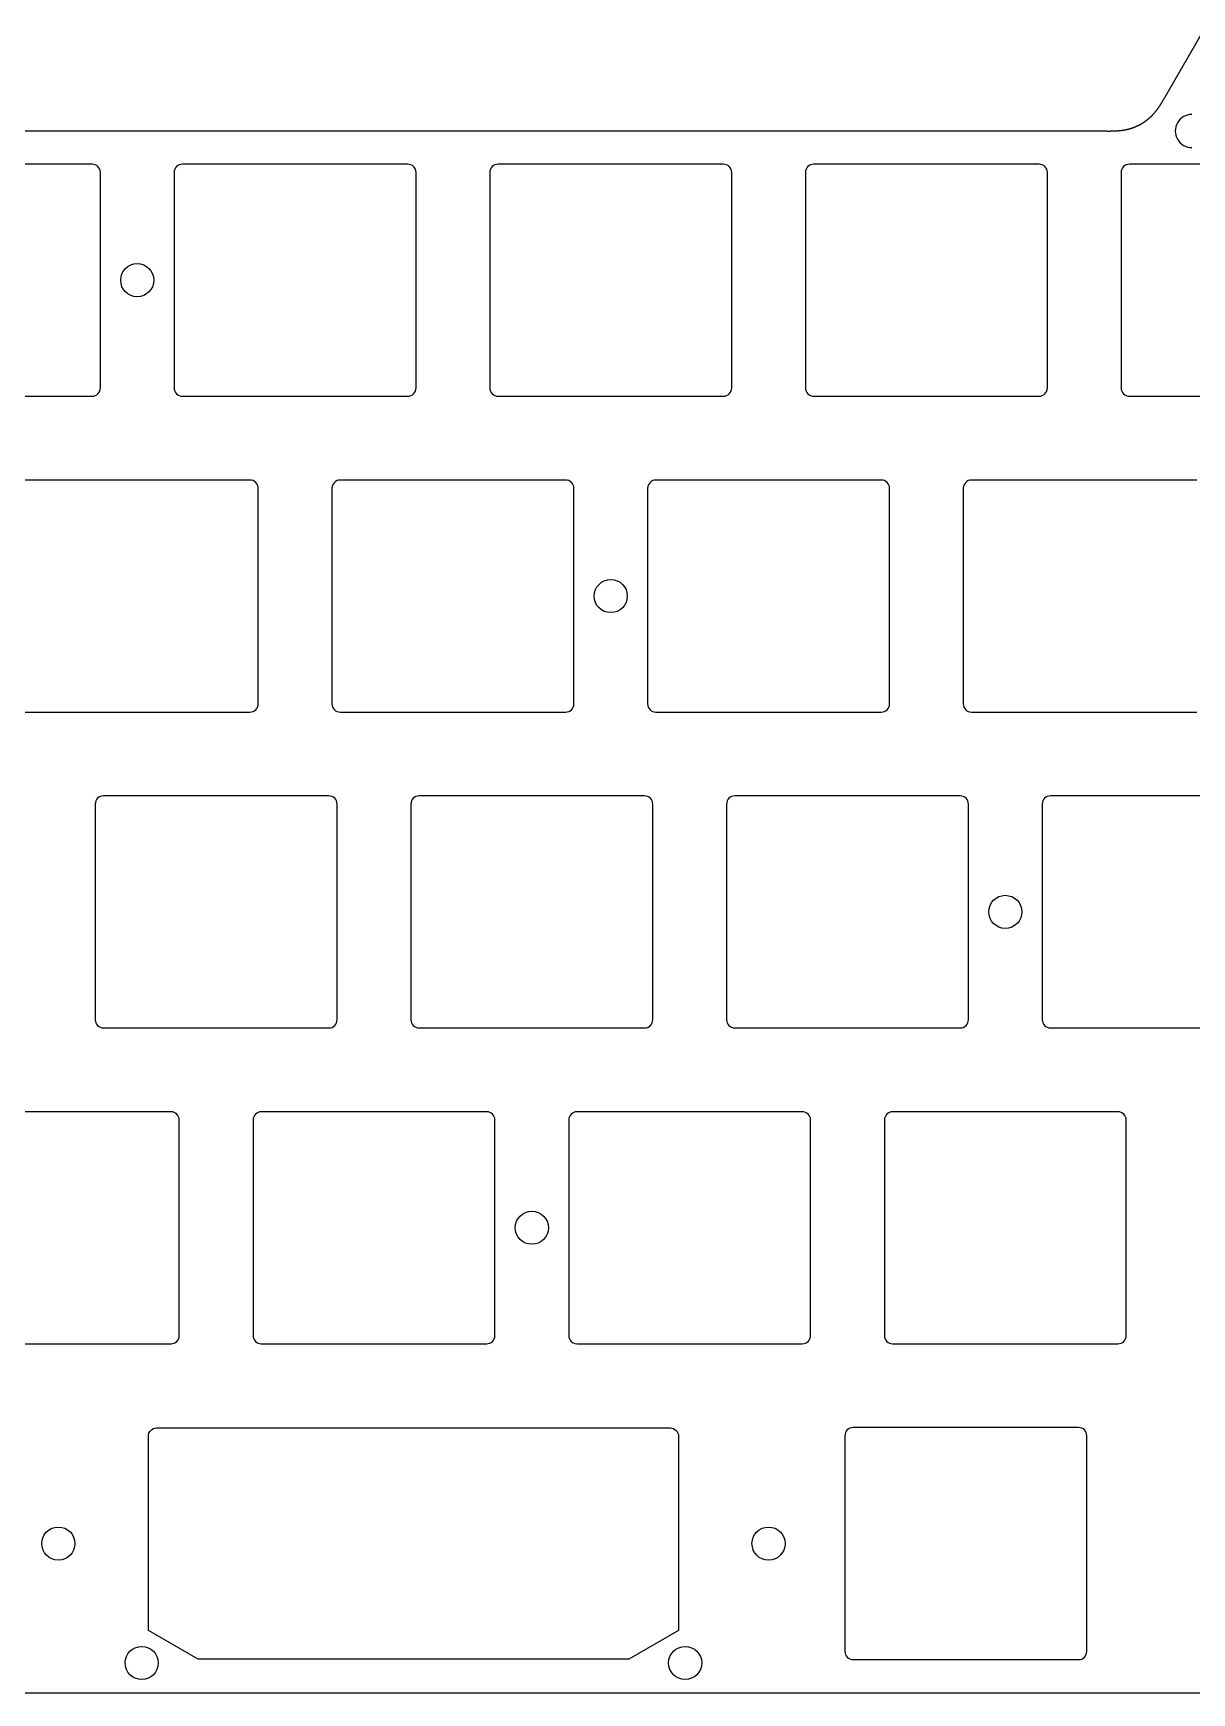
# Model space of a CAD drawing. Header units: millimetres. Extents: x -9 to 276, y -92 to 16.
# Drawn here: x 60.4 to 130.3, y -85.2 to 14.9 of the extents above; entities that cross this region are included whole.
import ezdxf

# ---------------------------------------------------------------- set-up
doc = ezdxf.new("R2010")
doc.units = ezdxf.units.MM
doc.layers.get('0').update_dxf_attribs({"linetype": 'CONTINUOUS'})
doc.layers.add('Edge.Cuts', color=53, linetype='CONTINUOUS', true_color=0xc8a339)

msp = doc.modelspace()

# ---------------------------------------------------------------- linework, layer by layer
for points in [[(99.34375, -69.725), (99.34375, -81.443), (96.34375, -83.175), (70.34375, -83.175), (67.34375, -81.443), (67.34375, -69.725, -0.4142123908), (67.84375, -69.225), (98.84375, -69.225, -0.4142135624)], [(123.98125, -69.7, 0.4142135624), (123.48125, -69.2), (109.88125, -69.2, 0.4142123908), (109.38125, -69.7), (109.38125, -82.7, 0.4142123908), (109.88125, -83.2), (123.48125, -83.2, 0.4142135624), (123.98125, -82.7)]]:
    msp.add_lwpolyline(points, format="xyb", close=True)
for centre in [(61.9125, -76.2), (104.775, -76.2), (66.94375, -83.4), (99.74375, -83.4)]:
    msp.add_circle(centre, 1)
at = {"layer": 'Edge.Cuts', "linetype": 'CONTINUOUS'}
for p, q in [((130.925129, 14.9), (128.673462, 11)), ((127.981266, 10.003367), (127.992253, 10.015166)), ((127.992253, 10.015166), (128.003208, 10.027046)), ((128.003208, 10.027046), (128.014131, 10.03901)), ((128.014131, 10.03901), (128.025024, 10.051058)), ((128.025024, 10.051058), (128.035888, 10.063193)), ((128.035888, 10.063193), (128.046723, 10.075416)), ((128.046723, 10.075416), (128.057532, 10.087729)), ((128.057532, 10.087729), (128.068315, 10.100134)), ((128.068315, 10.100134), (128.079074, 10.112632)), ((128.079074, 10.112632), (128.089811, 10.125226)), ((128.089811, 10.125226), (128.100526, 10.137918)), ((128.100526, 10.137918), (128.111221, 10.15071)), ((128.111221, 10.15071), (128.121898, 10.163604)), ((128.121898, 10.163604), (128.132559, 10.176603)), ((128.132559, 10.176603), (128.143204, 10.189709)), ((128.143204, 10.189709), (128.153837, 10.202926)), ((128.153837, 10.202926), (128.164458, 10.216255)), ((128.164458, 10.216255), (128.17507, 10.229701)), ((128.17507, 10.229701), (128.185675, 10.243266)), ((128.185675, 10.243266), (128.196275, 10.256954)), ((128.196275, 10.256954), (128.206872, 10.270768)), ((128.206872, 10.270768), (128.21747, 10.284713)), ((128.21747, 10.284713), (128.228069, 10.298793)), ((128.228069, 10.298793), (128.238674, 10.313011)), ((128.238674, 10.313011), (128.249287, 10.327374)), ((128.249287, 10.327374), (128.259912, 10.341886)), ((128.259912, 10.341886), (128.270551, 10.356552)), ((128.270551, 10.356552), (128.281208, 10.371379)), ((128.281208, 10.371379), (128.291888, 10.386373)), ((128.291888, 10.386373), (128.302594, 10.401541)), ((128.302594, 10.401541), (128.313331, 10.416891)), ((128.313331, 10.416891), (128.324103, 10.43243)), ((128.324103, 10.43243), (128.334918, 10.448169)), ((128.334918, 10.448169), (128.345779, 10.464116)), ((128.345779, 10.464116), (128.356694, 10.480284)), ((128.356694, 10.480284), (128.367671, 10.496683)), ((128.367671, 10.496683), (128.378715, 10.513327)), ((128.378715, 10.513327), (128.389838, 10.530232)), ((128.389838, 10.530232), (128.401048, 10.547414)), ((128.401048, 10.547414), (128.412357, 10.564892)), ((128.412357, 10.564892), (128.423777, 10.582688)), ((128.423777, 10.582688), (128.435323, 10.600826)), ((128.435323, 10.600826), (128.447011, 10.619335)), ((128.447011, 10.619335), (128.458861, 10.638248)), ((128.458861, 10.638248), (128.470896, 10.657604)), ((128.470896, 10.657604), (128.483142, 10.67745)), ((128.483142, 10.67745), (128.495632, 10.697841)), ((128.495632, 10.697841), (128.508406, 10.718846)), ((128.508406, 10.718846), (128.521514, 10.74055)), ((128.521514, 10.74055), (128.535019, 10.763064)), ((128.535019, 10.763064), (128.549006, 10.786532)), ((128.549006, 10.786532), (128.563586, 10.811149)), ((128.563586, 10.811149), (128.578924, 10.837196)), ((128.578924, 10.837196), (128.595266, 10.865098)), ((128.595266, 10.865098), (128.613018, 10.89556)), ((128.613018, 10.89556), (128.632962, 10.929928)), ((128.632962, 10.929928), (128.657009, 10.971507)), ((128.657009, 10.971507), (128.673462, 11)), ((125.714859, 9.008549), (125.726824, 9.009146)), ((125.726824, 9.009146), (125.738811, 9.009769)), ((125.738811, 9.009769), (125.750817, 9.01042)), ((125.750817, 9.01042), (125.762844, 9.011099)), ((125.762844, 9.011099), (125.774891, 9.011808)), ((125.774891, 9.011808), (125.786959, 9.012545)), ((125.786959, 9.012545), (125.799046, 9.013313)), ((125.799046, 9.013313), (125.811154, 9.014112)), ((125.811154, 9.014112), (125.823282, 9.014942)), ((125.823282, 9.014942), (125.835429, 9.015804)), ((125.835429, 9.015804), (125.847597, 9.016698)), ((125.847597, 9.016698), (125.859784, 9.017625)), ((125.859784, 9.017625), (125.871992, 9.018586)), ((125.871992, 9.018586), (125.884219, 9.019582)), ((125.884219, 9.019582), (125.896465, 9.020612)), ((125.896465, 9.020612), (125.908732, 9.021678)), ((125.908732, 9.021678), (125.921018, 9.02278)), ((125.921018, 9.02278), (125.933324, 9.023919)), ((125.933324, 9.023919), (125.945649, 9.025095)), ((125.945649, 9.025095), (125.957994, 9.026309)), ((125.957994, 9.026309), (125.970358, 9.027562)), ((125.970358, 9.027562), (125.982741, 9.028854)), ((125.982741, 9.028854), (125.995144, 9.030185)), ((125.995144, 9.030185), (126.007566, 9.031557)), ((126.007566, 9.031557), (126.020007, 9.03297)), ((126.020007, 9.03297), (126.032467, 9.034424)), ((126.032467, 9.034424), (126.044947, 9.035921)), ((126.044947, 9.035921), (126.057445, 9.03746)), ((126.057445, 9.03746), (126.069963, 9.039043)), ((126.069963, 9.039043), (126.082499, 9.040669)), ((126.082499, 9.040669), (126.095055, 9.042341)), ((126.095055, 9.042341), (126.107629, 9.044057)), ((126.107629, 9.044057), (126.120222, 9.045819)), ((126.120222, 9.045819), (126.132834, 9.047627)), ((126.132834, 9.047627), (126.145464, 9.049483)), ((126.145464, 9.049483), (126.158113, 9.051386)), ((126.158113, 9.051386), (126.17078, 9.053337)), ((126.17078, 9.053337), (126.183467, 9.055337)), ((126.183467, 9.055337), (126.196171, 9.057386)), ((126.196171, 9.057386), (126.208894, 9.059485)), ((126.208894, 9.059485), (126.221636, 9.061635)), ((126.221636, 9.061635), (126.234395, 9.063836)), ((126.234395, 9.063836), (126.247173, 9.066089)), ((126.247173, 9.066089), (126.259969, 9.068394)), ((126.259969, 9.068394), (126.272784, 9.070753)), ((126.272784, 9.070753), (126.285616, 9.073164)), ((126.285616, 9.073164), (126.298466, 9.07563)), ((126.298466, 9.07563), (126.311335, 9.078151)), ((126.311335, 9.078151), (126.324221, 9.080728)), ((126.324221, 9.080728), (126.337126, 9.08336)), ((126.337126, 9.08336), (126.350048, 9.086049)), ((126.350048, 9.086049), (126.362988, 9.088795)), ((126.362988, 9.088795), (126.375945, 9.091598)), ((126.375945, 9.091598), (126.388921, 9.094461)), ((126.388921, 9.094461), (126.401914, 9.097382)), ((126.401914, 9.097382), (126.414924, 9.100363)), ((126.414924, 9.100363), (126.427952, 9.103404)), ((126.427952, 9.103404), (126.440998, 9.106506)), ((126.440998, 9.106506), (126.454061, 9.109669)), ((126.454061, 9.109669), (126.467141, 9.112894)), ((126.467141, 9.112894), (126.480239, 9.116182)), ((126.480239, 9.116182), (126.493354, 9.119534)), ((126.493354, 9.119534), (126.506486, 9.122949)), ((126.506486, 9.122949), (126.519635, 9.126428)), ((126.519635, 9.126428), (126.532802, 9.129973)), ((126.532802, 9.129973), (126.545985, 9.133583)), ((126.545985, 9.133583), (126.559186, 9.137259)), ((126.559186, 9.137259), (126.572403, 9.141002)), ((126.572403, 9.141002), (126.585637, 9.144813)), ((126.585637, 9.144813), (126.598889, 9.148692)), ((126.598889, 9.148692), (126.612157, 9.152639)), ((126.612157, 9.152639), (126.625441, 9.156656)), ((126.625441, 9.156656), (126.638743, 9.160742)), ((126.638743, 9.160742), (126.652061, 9.164899)), ((126.652061, 9.164899), (126.665396, 9.169127)), ((126.665396, 9.169127), (126.678747, 9.173427)), ((126.678747, 9.173427), (126.692114, 9.177799)), ((126.692114, 9.177799), (126.705498, 9.182244)), ((126.705498, 9.182244), (126.718899, 9.186762)), ((126.718899, 9.186762), (126.732316, 9.191354)), ((126.732316, 9.191354), (126.745749, 9.196021)), ((126.745749, 9.196021), (126.759198, 9.200763)), ((126.759198, 9.200763), (126.772663, 9.205581)), ((126.772663, 9.205581), (126.786145, 9.210476)), ((126.786145, 9.210476), (126.793542, 9.213192)), ((126.793542, 9.213192), (126.80093, 9.215925)), ((126.80093, 9.215925), (126.80831, 9.218677)), ((126.80831, 9.218677), (126.815681, 9.221447)), ((126.815681, 9.221447), (126.823044, 9.224236)), ((126.823044, 9.224236), (126.830398, 9.227042)), ((126.830398, 9.227042), (126.837744, 9.229867)), ((126.837744, 9.229867), (126.845081, 9.232709)), ((126.845081, 9.232709), (126.85241, 9.23557)), ((126.85241, 9.23557), (126.85973, 9.238449)), ((126.85973, 9.238449), (126.867041, 9.241346)), ((126.867041, 9.241346), (126.874343, 9.244261)), ((126.874343, 9.244261), (126.881637, 9.247194)), ((126.881637, 9.247194), (126.888922, 9.250146)), ((126.888922, 9.250146), (126.896199, 9.253115)), ((126.896199, 9.253115), (126.903466, 9.256102)), ((126.903466, 9.256102), (126.910725, 9.259107)), ((126.910725, 9.259107), (126.917975, 9.26213)), ((126.917975, 9.26213), (126.925216, 9.265172)), ((126.925216, 9.265172), (126.932448, 9.268231)), ((126.932448, 9.268231), (126.939671, 9.271308)), ((126.939671, 9.271308), (126.946886, 9.274403)), ((126.946886, 9.274403), (126.954091, 9.277516)), ((126.954091, 9.277516), (126.961288, 9.280647)), ((126.961288, 9.280647), (126.968475, 9.283795)), ((126.968475, 9.283795), (126.975654, 9.286962)), ((126.975654, 9.286962), (126.982823, 9.290147)), ((126.982823, 9.290147), (126.989983, 9.293349)), ((126.989983, 9.293349), (126.997134, 9.296569)), ((126.997134, 9.296569), (127.004277, 9.299807)), ((127.004277, 9.299807), (127.011409, 9.303063)), ((127.011409, 9.303063), (127.018533, 9.306337)), ((127.018533, 9.306337), (127.025648, 9.309628)), ((127.025648, 9.309628), (127.032753, 9.312937)), ((127.032753, 9.312937), (127.039849, 9.316264)), ((127.039849, 9.316264), (127.046936, 9.319609)), ((127.046936, 9.319609), (127.054014, 9.322971)), ((127.054014, 9.322971), (127.061082, 9.326351)), ((127.061082, 9.326351), (127.068141, 9.329749)), ((127.068141, 9.329749), (127.07519, 9.333165)), ((127.07519, 9.333165), (127.08223, 9.336598)), ((127.08223, 9.336598), (127.089261, 9.340049)), ((127.089261, 9.340049), (127.096282, 9.343517)), ((127.096282, 9.343517), (127.103294, 9.347003)), ((127.103294, 9.347003), (127.110296, 9.350507)), ((127.110296, 9.350507), (127.117289, 9.354029)), ((127.117289, 9.354029), (127.124272, 9.357567)), ((127.124272, 9.357567), (127.131246, 9.361124)), ((127.131246, 9.361124), (127.13821, 9.364698)), ((127.13821, 9.364698), (127.145165, 9.36829)), ((127.145165, 9.36829), (127.15211, 9.371899)), ((127.15211, 9.371899), (127.159045, 9.375526)), ((127.159045, 9.375526), (127.165971, 9.37917)), ((127.165971, 9.37917), (127.172886, 9.382831)), ((127.172886, 9.382831), (127.179793, 9.386511)), ((127.179793, 9.386511), (127.186689, 9.390207)), ((127.186689, 9.390207), (127.193576, 9.393921)), ((127.193576, 9.393921), (127.200452, 9.397653)), ((127.200452, 9.397653), (127.207319, 9.401402)), ((127.207319, 9.401402), (127.214176, 9.405168)), ((127.214176, 9.405168), (127.221024, 9.408952)), ((127.221024, 9.408952), (127.227861, 9.412753)), ((127.227861, 9.412753), (127.234689, 9.416572)), ((127.234689, 9.416572), (127.241506, 9.420407)), ((127.241506, 9.420407), (127.248314, 9.424261)), ((127.248314, 9.424261), (127.255111, 9.428131)), ((127.255111, 9.428131), (127.261899, 9.432019)), ((127.261899, 9.432019), (127.268676, 9.435924)), ((127.268676, 9.435924), (127.275443, 9.439846)), ((127.275443, 9.439846), (127.282201, 9.443786)), ((127.282201, 9.443786), (127.288948, 9.447743)), ((127.288948, 9.447743), (127.295685, 9.451717)), ((127.295685, 9.451717), (127.302412, 9.455709)), ((127.302412, 9.455709), (127.309129, 9.459717)), ((127.309129, 9.459717), (127.315835, 9.463743)), ((127.315835, 9.463743), (127.322532, 9.467786)), ((127.322532, 9.467786), (127.329217, 9.471846)), ((127.329217, 9.471846), (127.335893, 9.475924)), ((127.335893, 9.475924), (127.342559, 9.480018)), ((127.342559, 9.480018), (127.349214, 9.48413)), ((127.349214, 9.48413), (127.355859, 9.488258)), ((127.355859, 9.488258), (127.362493, 9.492404)), ((127.362493, 9.492404), (127.369117, 9.496567)), ((127.369117, 9.496567), (127.375731, 9.500747)), ((127.375731, 9.500747), (127.382334, 9.504944)), ((127.382334, 9.504944), (127.388926, 9.509158)), ((127.388926, 9.509158), (127.395508, 9.513389)), ((127.395508, 9.513389), (127.40208, 9.517637)), ((127.40208, 9.517637), (127.408641, 9.521903)), ((127.408641, 9.521903), (127.415192, 9.526185)), ((127.415192, 9.526185), (127.421732, 9.530484)), ((127.421732, 9.530484), (127.428261, 9.5348)), ((127.428261, 9.5348), (127.43478, 9.539133)), ((127.43478, 9.539133), (127.441288, 9.543483)), ((127.441288, 9.543483), (127.447785, 9.54785)), ((127.447785, 9.54785), (127.454272, 9.552233)), ((127.454272, 9.552233), (127.460747, 9.556634)), ((127.460747, 9.556634), (127.467213, 9.561051)), ((127.467213, 9.561051), (127.473667, 9.565486)), ((127.473667, 9.565486), (127.480111, 9.569937)), ((127.480111, 9.569937), (127.486543, 9.574405)), ((127.486543, 9.574405), (127.492965, 9.57889)), ((127.492965, 9.57889), (127.499376, 9.583391)), ((127.499376, 9.583391), (127.505776, 9.58791)), ((127.505776, 9.58791), (127.512165, 9.592445)), ((127.512165, 9.592445), (127.518544, 9.596997)), ((127.518544, 9.596997), (127.524911, 9.601566)), ((127.524911, 9.601566), (127.531267, 9.606151)), ((127.531267, 9.606151), (127.537612, 9.610753)), ((127.537612, 9.610753), (127.543947, 9.615372)), ((127.543947, 9.615372), (127.55027, 9.620008)), ((127.55027, 9.620008), (127.556582, 9.62466)), ((127.556582, 9.62466), (127.562883, 9.629329)), ((127.562883, 9.629329), (127.569173, 9.634014)), ((127.569173, 9.634014), (127.575451, 9.638717)), ((127.575451, 9.638717), (127.581719, 9.643435)), ((127.581719, 9.643435), (127.587975, 9.648171)), ((127.587975, 9.648171), (127.59422, 9.652923)), ((127.59422, 9.652923), (127.600454, 9.657691)), ((127.600454, 9.657691), (127.606676, 9.662476)), ((127.606676, 9.662476), (127.612888, 9.667278)), ((127.612888, 9.667278), (127.619088, 9.672096)), ((127.619088, 9.672096), (127.625276, 9.676931)), ((127.625276, 9.676931), (127.631453, 9.681782)), ((127.631453, 9.681782), (127.637619, 9.68665)), ((127.637619, 9.68665), (127.643774, 9.691534)), ((127.643774, 9.691534), (127.649916, 9.696434)), ((127.649916, 9.696434), (127.656048, 9.701351)), ((127.656048, 9.701351), (127.662168, 9.706285)), ((127.662168, 9.706285), (127.668276, 9.711235)), ((127.668276, 9.711235), (127.674373, 9.716201)), ((127.674373, 9.716201), (127.680459, 9.721184)), ((127.680459, 9.721184), (127.686533, 9.726183)), ((127.686533, 9.726183), (127.692595, 9.731198)), ((127.692595, 9.731198), (127.698645, 9.73623)), ((127.698645, 9.73623), (127.704684, 9.741278)), ((127.704684, 9.741278), (127.710712, 9.746342)), ((127.710712, 9.746342), (127.716727, 9.751423)), ((127.716727, 9.751423), (127.722731, 9.75652)), ((127.722731, 9.75652), (127.728723, 9.761633)), ((127.728723, 9.761633), (127.734704, 9.766763)), ((127.734704, 9.766763), (127.740672, 9.771909)), ((127.740672, 9.771909), (127.746629, 9.777071)), ((127.746629, 9.777071), (127.752574, 9.782249)), ((127.752574, 9.782249), (127.758507, 9.787443)), ((127.758507, 9.787443), (127.764428, 9.792654)), ((127.764428, 9.792654), (127.770338, 9.797881)), ((127.770338, 9.797881), (127.776235, 9.803124)), ((127.776235, 9.803124), (127.78212, 9.808383)), ((127.78212, 9.808383), (127.787994, 9.813658)), ((127.787994, 9.813658), (127.793855, 9.818949)), ((127.793855, 9.818949), (127.799705, 9.824257)), ((127.799705, 9.824257), (127.805542, 9.82958)), ((127.805542, 9.82958), (127.811367, 9.834919)), ((127.811367, 9.834919), (127.811875, 9.835386)), ((127.811875, 9.835386), (127.823466, 9.846097)), ((127.823466, 9.846097), (127.835011, 9.856873)), ((127.835011, 9.856873), (127.846511, 9.867716)), ((127.846511, 9.867716), (127.857966, 9.878626)), ((127.857966, 9.878626), (127.869377, 9.889605)), ((127.869377, 9.889605), (127.880745, 9.900653)), ((127.880745, 9.900653), (127.892071, 9.911771)), ((127.892071, 9.911771), (127.903355, 9.92296)), ((127.903355, 9.92296), (127.914599, 9.934222)), ((127.914599, 9.934222), (127.925804, 9.945556)), ((127.925804, 9.945556), (127.93697, 9.956965)), ((127.93697, 9.956965), (127.948098, 9.968449)), ((127.948098, 9.968449), (127.959189, 9.98001)), ((127.959189, 9.98001), (127.970245, 9.991649)), ((127.970245, 9.991649), (127.981266, 10.003367)), ((125.209361, 9), (36.715638, 9)), ((125.209361, 9), (125.253561, 9.000006)), ((125.253561, 9.000006), (125.298122, 9.000051)), ((125.298122, 9.000051), (125.320537, 9.0001)), ((125.320537, 9.0001), (125.343041, 9.000173)), ((125.343041, 9.000173), (125.365633, 9.000275)), ((125.365633, 9.000275), (125.388313, 9.000411)), ((125.388313, 9.000411), (125.411082, 9.000585)), ((125.411082, 9.000585), (125.433937, 9.000803)), ((125.433937, 9.000803), (125.456879, 9.001069)), ((125.456879, 9.001069), (125.479908, 9.001387)), ((125.479908, 9.001387), (125.503023, 9.001764)), ((125.503023, 9.001764), (125.526223, 9.002203)), ((125.526223, 9.002203), (125.549509, 9.00271)), ((125.549509, 9.00271), (125.572879, 9.003289)), ((125.572879, 9.003289), (125.596334, 9.003945)), ((125.596334, 9.003945), (125.608093, 9.004303)), ((125.608093, 9.004303), (125.619873, 9.004683)), ((125.619873, 9.004683), (125.631673, 9.005084)), ((125.631673, 9.005084), (125.643495, 9.005507)), ((125.643495, 9.005507), (125.655337, 9.005953)), ((125.655337, 9.005953), (125.6672, 9.006423)), ((125.6672, 9.006423), (125.679084, 9.006917)), ((125.679084, 9.006917), (125.690988, 9.007436)), ((125.690988, 9.007436), (125.702913, 9.00798)), ((125.702913, 9.00798), (125.714859, 9.008549)), ((63.95, 7), (50.35, 7)), ((64.45, -6.5), (64.45, 6.5)), ((68.9, 6.5), (68.9, -6.5)), ((83, 7), (69.4, 7)), ((83.5, -6.5), (83.5, 6.5)), ((87.95, 6.5), (87.95, -6.5)), ((102.05, 7), (88.45, 7)), ((102.55, -6.5), (102.55, 6.5)), ((107, 6.5), (107, -6.5)), ((121.1, 7), (107.5, 7)), ((121.6, -6.5), (121.6, 6.5)), ((126.05, 6.5), (126.05, -6.5)), ((140.15, 7), (126.55, 7)), ((50.35, -7), (63.95, -7)), ((69.4, -7), (83, -7)), ((88.45, -7), (102.05, -7)), ((107.5, -7), (121.1, -7)), ((126.55, -7), (140.15, -7)), ((73.475, -12.05), (59.875, -12.05)), ((73.975, -25.55), (73.975, -12.55)), ((78.425, -12.55), (78.425, -25.55)), ((92.525, -12.05), (78.925, -12.05)), ((93.025, -25.55), (93.025, -12.55)), ((97.475, -12.55), (97.475, -25.55)), ((111.575, -12.05), (97.975, -12.05)), ((112.075, -25.55), (112.075, -12.55)), ((116.525, -12.55), (116.525, -25.55)), ((130.625, -12.05), (117.025, -12.05)), ((59.875, -26.05), (73.475, -26.05)), ((78.925, -26.05), (92.525, -26.05)), ((97.975, -26.05), (111.575, -26.05)), ((117.025, -26.05), (130.625, -26.05)), ((64.1375, -31.6), (64.1375, -44.6)), ((78.2375, -31.1), (64.6375, -31.1)), ((78.7375, -44.6), (78.7375, -31.6)), ((83.1875, -31.6), (83.1875, -44.6)), ((97.2875, -31.1), (83.6875, -31.1)), ((97.7875, -44.6), (97.7875, -31.6)), ((102.2375, -31.6), (102.2375, -44.6)), ((116.3375, -31.1), (102.7375, -31.1)), ((116.8375, -44.6), (116.8375, -31.6)), ((121.2875, -31.6), (121.2875, -44.6)), ((135.3875, -31.1), (121.7875, -31.1)), ((64.6375, -45.1), (78.2375, -45.1)), ((83.6875, -45.1), (97.2875, -45.1)), ((102.7375, -45.1), (116.3375, -45.1)), ((121.7875, -45.1), (135.3875, -45.1)), ((68.7125, -50.15), (55.1125, -50.15)), ((69.2125, -63.65), (69.2125, -50.65)), ((73.6625, -50.65), (73.6625, -63.65)), ((87.7625, -50.15), (74.1625, -50.15)), ((88.2625, -63.65), (88.2625, -50.65)), ((92.7125, -50.65), (92.7125, -63.65)), ((106.8125, -50.15), (93.2125, -50.15)), ((107.3125, -63.65), (107.3125, -50.65)), ((111.7625, -50.65), (111.7625, -63.65)), ((125.8625, -50.15), (112.2625, -50.15)), ((126.3625, -63.65), (126.3625, -50.65)), ((55.1125, -64.15), (68.7125, -64.15)), ((74.1625, -64.15), (87.7625, -64.15)), ((93.2125, -64.15), (106.8125, -64.15)), ((112.2625, -64.15), (125.8625, -64.15)), ((48.621888, -85.2), (218.078111, -85.2))]:
    msp.add_line(p, q, dxfattribs=at)
at = {"layer": 'Edge.Cuts'}
for centre in [(66.675, 0), (95.25, -19.05), (119.0625, -38.1), (90.4875, -57.15)]:
    msp.add_circle(centre, 1, dxfattribs=at)
for centre, radius, start, end in [((130.31876, 8.999999), 0.999999, -270.00011459, -89.99988541), ((63.95, 6.5), 0.5, 0, 90), ((69.4001, 6.4999), 0.5001, 90.01145499, 179.98854314), ((83, 6.5), 0.5, 0, 90), ((88.4501, 6.4999), 0.5001, 90.01145499, 179.98854314), ((102.05, 6.5), 0.5, 0, 90), ((107.5001, 6.4999), 0.5001, 90.01145499, 179.98854314), ((121.1, 6.5), 0.5, 0, 90), ((126.5501, 6.4999), 0.5001, 90.01145499, 179.98854314), ((63.9501, -6.5001), 0.4999, -90.01146333, 0.01146145), ((69.4, -6.5), 0.5, -180, -90), ((83.0001, -6.5001), 0.4999, -90.01146333, 0.01146145), ((88.45, -6.5), 0.5, -180, -90), ((102.0501, -6.5001), 0.4999, -90.01146333, 0.01146145), ((107.5, -6.5), 0.5, -180, -90), ((121.1001, -6.5001), 0.4999, -90.01146333, 0.01146145), ((126.55, -6.5), 0.5, -180, -90), ((73.475, -12.55), 0.5, 0, 90), ((78.9251, -12.5501), 0.5001, 90.01145499, 179.98854314), ((92.525, -12.55), 0.5, 0, 90), ((97.9751, -12.5501), 0.5001, 90.01145499, 179.98854314), ((111.575, -12.55), 0.5, 0, 90), ((117.0251, -12.5501), 0.5001, 90.01145499, 179.98854314), ((73.4751, -25.5501), 0.4999, -90.01146333, 0.01146145), ((78.925, -25.55), 0.5, -180, -90), ((92.5251, -25.5501), 0.4999, -90.01146333, 0.01146145), ((97.975, -25.55), 0.5, -180, -90), ((111.5751, -25.5501), 0.4999, -90.01146333, 0.01146145), ((117.025, -25.55), 0.5, -180, -90), ((64.6376, -31.6001), 0.5001, 90.01145499, 179.98854314), ((78.2375, -31.6), 0.5, 0, 90), ((83.6876, -31.6001), 0.5001, 90.01145499, 179.98854314), ((97.2875, -31.6), 0.5, 0, 90), ((102.7376, -31.6001), 0.5001, 90.01145499, 179.98854314), ((116.3375, -31.6), 0.5, 0, 90), ((121.7876, -31.6001), 0.5001, 90.01145499, 179.98854314), ((64.6375, -44.6), 0.5, -180, -90), ((78.2376, -44.6001), 0.4999, -90.01146333, 0.01146145), ((83.6875, -44.6), 0.5, -180, -90), ((97.2876, -44.6001), 0.4999, -90.01146333, 0.01146145), ((102.7375, -44.6), 0.5, -180, -90), ((116.3376, -44.6001), 0.4999, -90.01146333, 0.01146145), ((121.7875, -44.6), 0.5, -180, -90), ((68.7125, -50.65), 0.5, 0, 90), ((74.1626, -50.6501), 0.5001, 90.01145499, 179.98854314), ((87.7625, -50.65), 0.5, 0, 90), ((93.2126, -50.6501), 0.5001, 90.01145499, 179.98854314), ((106.8125, -50.65), 0.5, 0, 90), ((112.2626, -50.6501), 0.5001, 90.01145499, 179.98854314), ((125.8625, -50.65), 0.5, 0, 90), ((68.7126, -63.6501), 0.4999, -90.01146333, 0.01146145), ((74.1625, -63.65), 0.5, -180, -90), ((87.7626, -63.6501), 0.4999, -90.01146333, 0.01146145), ((93.2125, -63.65), 0.5, -180, -90), ((106.8126, -63.6501), 0.4999, -90.01146333, 0.01146145), ((112.2625, -63.65), 0.5, -180, -90), ((125.8626, -63.6501), 0.4999, -90.01146333, 0.01146145)]:
    msp.add_arc(centre, radius, start, end, dxfattribs=at)

doc.saveas('drawing.dxf')
